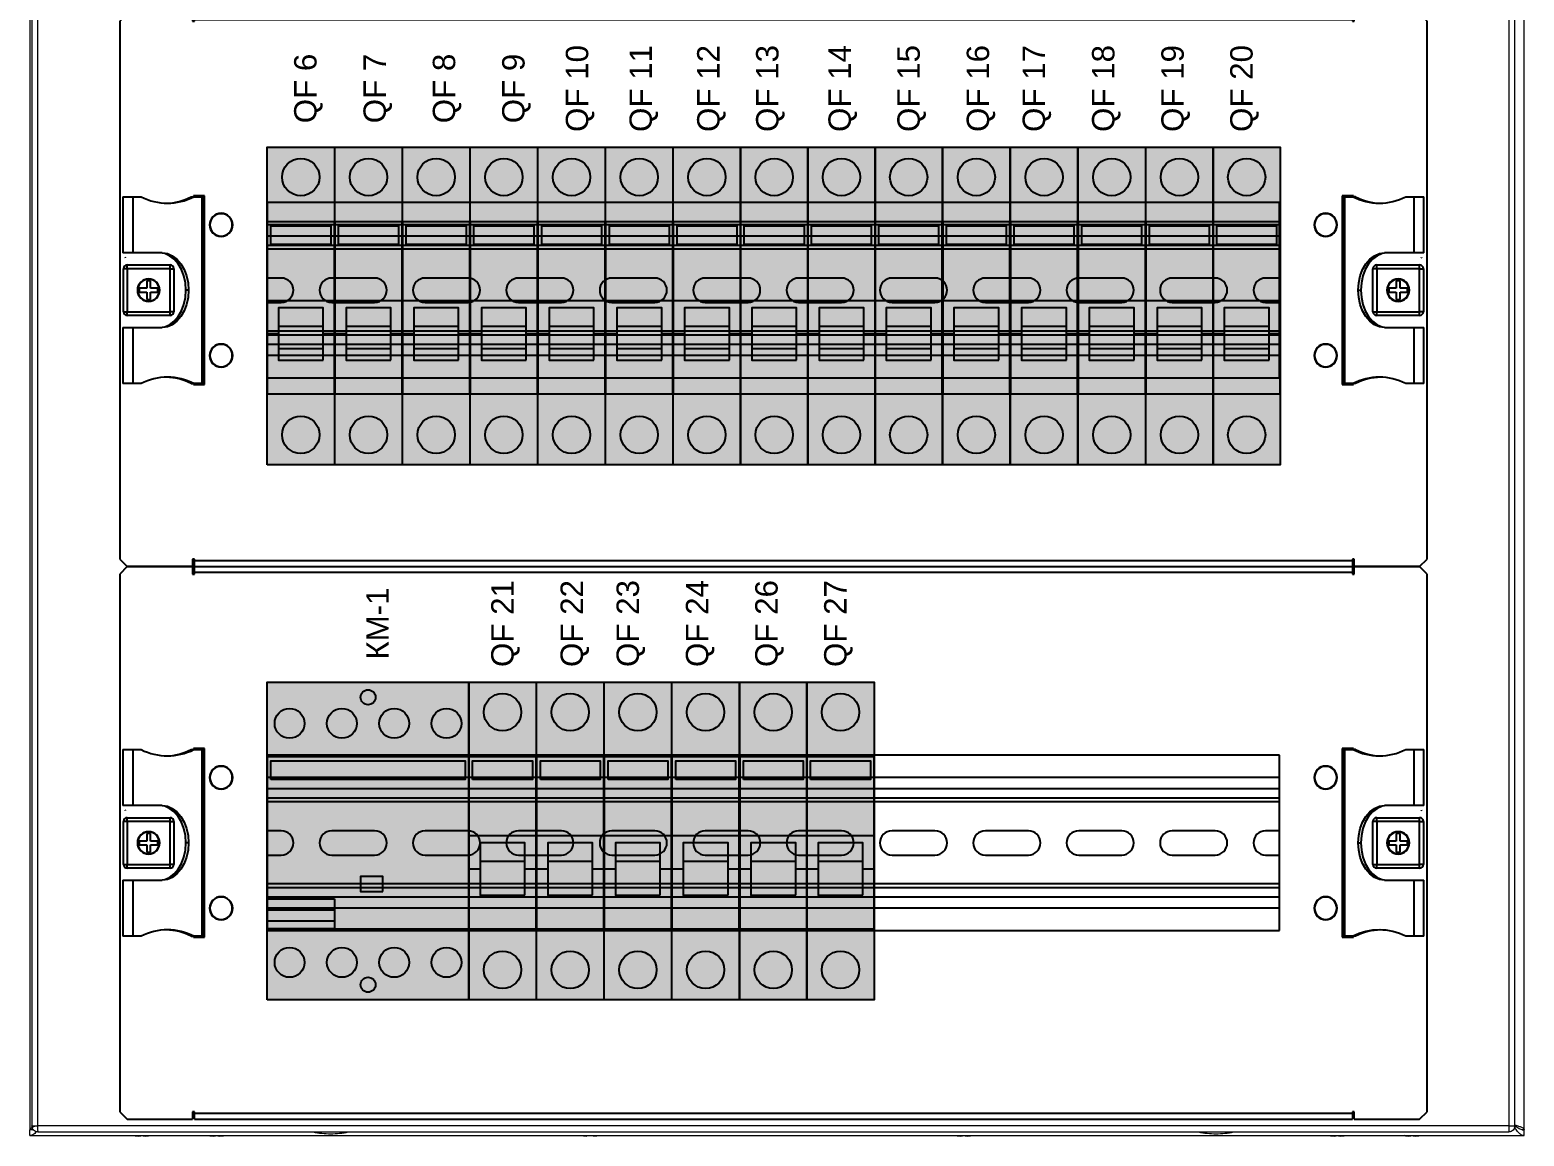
# Model space of a CAD drawing. Header units: millimetres. Extents: x -559267 to 5835, y 0 to 209897.
# Drawn here: x 1472 to 1872, y 3160.1 to 3456.3 of the extents above; entities that cross this region are included whole.
import ezdxf
from ezdxf.enums import TextEntityAlignment as Align

# ---------------------------------------------------------------- set-up
doc = ezdxf.new("R2010")
doc.units = ezdxf.units.MM
doc.linetypes.add('L000000000000000000', pattern=[0])
doc.layers.add('CODEX_LABELS', color=1, linetype='Continuous')
doc.layers.add('devices', color=7, linetype='Continuous')
doc.styles.get("Standard").update_dxf_attribs({"font": 'arial.ttf'})

# ---------------------------------------------------------------- blocks, each defined once
blk = doc.blocks.new('A$C33a7f11e')
at = {"color": 7, "linetype": 'Continuous', "lineweight": 25}
for p, q in [((2, 148), (0, 146)), ((0, 146), (0, 2)), ((19.5, 148), (2, 148)), ((19.5, 148), (19.5, 146)), ((19.5, 146), (20, 146)), ((20, 146.4), (20, 148)), ((20, 148), (330, 148)), ((20, 146), (20, 146.4)), ((330, 146.4), (20, 146.4)), ((330, 148), (330, 146.4)), ((330, 146.4), (330, 146)), ((330, 146), (330.5, 146)), ((330.5, 146), (330.5, 148)), ((348, 148), (330.5, 148)), ((350, 146), (348, 148)), ((350, 2), (350, 146)), ((0.87, 99), (0.87, 84)), ((0.87, 99), (3.6, 99)), ((3.6, 84), (3.6, 99)), ((3.6, 99), (5.73, 99)), ((19.16, 99), (19.87, 99)), ((19.75, 99.25), (19.75, 99)), ((22.75, 99.25), (19.75, 99.25)), ((19.87, 99), (21.99, 99)), ((21.99, 99), (21.99, 49)), ((22.41, 99), (21.99, 99)), ((22.41, 49), (22.41, 99)), ((22.41, 99), (22.75, 99)), ((22.75, 48.75), (22.75, 99.25)), ((39.5, 97.5), (39.5, 50.5)), ((310.5, 97.5), (39.5, 97.5)), ((310.5, 50.5), (310.5, 97.5)), ((327.25, 99.25), (327.25, 48.75)), ((330.25, 99.25), (327.25, 99.25)), ((327.25, 99), (327.59, 99)), ((327.59, 99), (327.59, 49)), ((328.01, 99), (327.59, 99)), ((328.01, 49), (328.01, 99)), ((328.01, 99), (330.13, 99)), ((330.84, 99), (330.13, 99)), ((330.25, 99), (330.25, 99.25)), ((344.27, 99), (346.4, 99)), ((346.4, 99), (349.13, 99)), ((346.4, 99), (346.4, 84)), ((349.13, 84), (349.13, 99)), ((24.17, 91.5), (24.07, 91.5)), ((30.16, 91.5), (30.25, 91.5)), ((310.5, 91.5), (39.5, 91.5)), ((319.84, 91.5), (319.75, 91.5)), ((325.83, 91.5), (325.93, 91.5)), ((310.5, 86), (39.5, 86)), ((3.6, 84), (0.87, 84)), ((1.5, 82.73), (1.46, 82.71)), ((1.5, 82.76), (1.5, 82.73)), ((1.54, 82.71), (1.5, 82.73)), ((2, 79.75), (2, 80.75)), ((2, 80.75), (13.5, 80.75)), ((11.38, 84), (3.6, 84)), ((13.5, 79.75), (13.5, 80.75)), ((13.96, 82.71), (14, 82.73)), ((14, 82.76), (14, 82.73)), ((14, 82.73), (14.04, 82.71)), ((336, 82.73), (335.96, 82.71)), ((336, 82.76), (336, 82.73)), ((336.04, 82.71), (336, 82.73)), ((336.5, 79.75), (336.5, 80.75)), ((336.5, 80.75), (348, 80.75)), ((346.4, 84), (338.62, 84)), ((349.13, 84), (346.4, 84)), ((348, 79.75), (348, 80.75)), ((348.46, 82.71), (348.5, 82.73)), ((348.5, 82.76), (348.5, 82.73)), ((348.5, 82.73), (348.54, 82.71)), ((1, 68.25), (1, 79.75)), ((2, 79.75), (1, 79.75)), ((2, 79.75), (2, 68.25)), ((13.5, 79.75), (2, 79.75)), ((8.25, 76.5), (7.25, 76.5)), ((7.25, 76.5), (7.25, 74.5)), ((8.25, 74.5), (8.25, 76.5)), ((13.5, 79.75), (14.5, 79.75)), ((13.5, 68.25), (13.5, 79.75)), ((14.5, 79.75), (14.5, 68.25)), ((43.25, 77.25), (39.5, 77.25)), ((68.25, 77.25), (56.75, 77.25)), ((93.25, 77.25), (81.75, 77.25)), ((118.25, 77.25), (106.75, 77.25)), ((143.25, 77.25), (131.75, 77.25)), ((168.25, 77.25), (156.75, 77.25)), ((193.25, 77.25), (181.75, 77.25)), ((218.25, 77.25), (206.75, 77.25)), ((243.25, 77.25), (231.75, 77.25)), ((268.25, 77.25), (256.75, 77.25)), ((293.25, 77.25), (281.75, 77.25)), ((310.5, 77.25), (306.75, 77.25)), ((336.5, 79.75), (335.5, 79.75)), ((335.5, 68.25), (335.5, 79.75)), ((336.5, 79.75), (336.5, 68.25)), ((348, 79.75), (336.5, 79.75)), ((342.75, 76.5), (341.75, 76.5)), ((341.75, 76.5), (341.75, 74.5)), ((342.75, 74.5), (342.75, 76.5)), ((348, 68.25), (348, 79.75)), ((348, 79.75), (349, 79.75)), ((349, 79.75), (349, 68.25)), ((7.25, 74.5), (5.25, 74.5)), ((5.25, 74.5), (5.25, 73.5)), ((5.25, 73.5), (7.25, 73.5)), ((7.25, 73.5), (7.25, 71.5)), ((10.25, 74.5), (8.25, 74.5)), ((8.25, 71.5), (8.25, 73.5)), ((8.25, 73.5), (10.25, 73.5)), ((10.25, 73.5), (10.25, 74.5)), ((18.45, 74), (17.75, 74)), ((331.55, 74), (332.25, 74)), ((341.75, 74.5), (339.75, 74.5)), ((339.75, 74.5), (339.75, 73.5)), ((339.75, 73.5), (341.75, 73.5)), ((341.75, 73.5), (341.75, 71.5)), ((344.75, 74.5), (342.75, 74.5)), ((342.75, 71.5), (342.75, 73.5)), ((342.75, 73.5), (344.75, 73.5)), ((344.75, 73.5), (344.75, 74.5)), ((1, 68.25), (2, 68.25)), ((2, 67.25), (2, 68.25)), ((2, 68.25), (13.5, 68.25)), ((7.25, 71.5), (8.25, 71.5)), ((13.5, 67.25), (13.5, 68.25)), ((14.5, 68.25), (13.5, 68.25)), ((39.5, 70.75), (43.25, 70.75)), ((56.75, 70.75), (68.25, 70.75)), ((81.75, 70.75), (93.25, 70.75)), ((106.75, 70.75), (118.25, 70.75)), ((131.75, 70.75), (143.25, 70.75)), ((156.75, 70.75), (168.25, 70.75)), ((181.75, 70.75), (193.25, 70.75)), ((206.75, 70.75), (218.25, 70.75)), ((231.75, 70.75), (243.25, 70.75)), ((256.75, 70.75), (268.25, 70.75)), ((281.75, 70.75), (293.25, 70.75)), ((306.75, 70.75), (310.5, 70.75)), ((335.5, 68.25), (336.5, 68.25)), ((336.5, 67.25), (336.5, 68.25)), ((336.5, 68.25), (348, 68.25)), ((341.75, 71.5), (342.75, 71.5)), ((348, 67.25), (348, 68.25)), ((349, 68.25), (348, 68.25)), ((0.87, 64), (0.87, 49)), ((0.87, 64), (3.6, 64)), ((13.5, 67.25), (2, 67.25)), ((3.6, 49), (3.6, 64)), ((3.6, 64), (11.38, 64)), ((348, 67.25), (336.5, 67.25)), ((338.62, 64), (346.4, 64)), ((346.4, 64), (349.13, 64)), ((346.4, 64), (346.4, 49)), ((349.13, 49), (349.13, 64)), ((310.5, 62), (39.5, 62)), ((24.17, 56.5), (24.07, 56.5)), ((30.16, 56.5), (30.25, 56.5)), ((310.5, 56.5), (39.5, 56.5)), ((319.84, 56.5), (319.75, 56.5)), ((325.83, 56.5), (325.93, 56.5)), ((3.6, 49), (0.87, 49)), ((5.73, 49), (3.6, 49)), ((19.16, 49), (19.87, 49)), ((19.75, 49), (19.75, 48.75)), ((19.75, 48.75), (22.75, 48.75)), ((21.99, 49), (19.87, 49)), ((21.99, 49), (22.41, 49)), ((22.75, 49), (22.41, 49)), ((39.5, 50.5), (310.5, 50.5)), ((327.59, 49), (327.25, 49)), ((327.25, 48.75), (330.25, 48.75)), ((327.59, 49), (328.01, 49)), ((330.13, 49), (328.01, 49)), ((330.84, 49), (330.13, 49)), ((330.25, 48.75), (330.25, 49)), ((346.4, 49), (344.27, 49)), ((349.13, 49), (346.4, 49)), ((0, 2), (2, 0)), ((2, 0), (19.5, 0)), ((20, 2), (19.5, 2)), ((19.5, 2), (19.5, 0)), ((20, 1.6), (20, 2)), ((20, 0), (20, 1.6)), ((20, 1.6), (330, 1.6)), ((20, 0), (330, 0)), ((330.5, 2), (330, 2)), ((330, 2), (330, 1.6)), ((330, 1.6), (330, 0)), ((330.5, 0), (330.5, 2)), ((330.5, 0), (348, 0)), ((348, 0), (350, 2))]:
    blk.add_line(p, q, dxfattribs=at)
at = {"color": 8, "linetype": 'Continuous', "lineweight": 25}
for p, q in [((310.5, 88.5), (39.5, 88.5)), ((310.5, 85), (39.5, 85)), ((310.5, 63), (39.5, 63)), ((310.5, 59.5), (39.5, 59.5))]:
    blk.add_line(p, q, dxfattribs=at)
at = {"color": 7, "linetype": 'Continuous', "lineweight": 25, "flags": 128}
for points in [[(17.75, 74), (17.61, 75.95), (17.21, 77.83), (16.55, 79.56), (15.67, 81.07), (14.6, 82.31), (13.38, 83.24), (12.05, 83.81), (10.67, 84)], [(11.38, 84), (12.76, 83.81), (14.09, 83.24), (15.31, 82.31), (16.38, 81.07), (17.26, 79.56), (17.91, 77.83), (18.32, 75.95), (18.45, 74)], [(331.55, 74), (331.68, 75.95), (332.09, 77.83), (332.74, 79.56), (333.62, 81.07), (334.69, 82.31), (335.91, 83.24), (337.24, 83.81), (338.62, 84)], [(339.33, 84), (337.95, 83.81), (336.62, 83.24), (335.4, 82.31), (334.33, 81.07), (333.45, 79.56), (332.79, 77.83), (332.39, 75.95), (332.25, 74)], [(10.67, 64), (12.05, 64.19), (13.38, 64.76), (14.6, 65.69), (15.67, 66.93), (16.55, 68.44), (17.21, 70.17), (17.61, 72.05), (17.75, 74)], [(18.45, 74), (18.32, 72.05), (17.91, 70.17), (17.26, 68.44), (16.38, 66.93), (15.31, 65.69), (14.09, 64.76), (12.76, 64.19), (11.38, 64)], [(338.62, 64), (337.24, 64.19), (335.91, 64.76), (334.69, 65.69), (333.62, 66.93), (332.74, 68.44), (332.09, 70.17), (331.68, 72.05), (331.55, 74)], [(332.25, 74), (332.39, 72.05), (332.79, 70.17), (333.45, 68.44), (334.33, 66.93), (335.4, 65.69), (336.62, 64.76), (337.95, 64.19), (339.33, 64)]]:
    blk.add_lwpolyline(points, dxfattribs=at)
at = {"color": 7, "linetype": 'Continuous', "lineweight": 25}
for centre, radius, start, end in [((12.8, 112.79), 15.49, 242.8446, 297.1554), ((12, 113.08), 15.8, 271.6184, 296.9703), ((337.28, 113.05), 15.76, 243.0162, 269.7063), ((338, 113.08), 15.8, 243.0298, 268.3816), ((337.12, 113.05), 15.76, 270.2937, 296.9839), ((27.16, 91.5), 3.09, 0, 180), ((27.16, 91.5), 2.99, 0, 180), ((322.84, 91.5), 3.09, 0, 180), ((322.84, 91.5), 2.99, 0, 180), ((27.16, 91.5), 3.09, 180, 0), ((27.16, 91.5), 2.99, 180, 0), ((322.84, 91.5), 3.09, 180, 0), ((322.84, 91.5), 2.99, 180, 0), ((2, 79.75), 1, 90, 180), ((13.5, 79.75), 1, 0, 90), ((336.5, 79.75), 1, 90, 180), ((348, 79.75), 1, 0, 90), ((7.75, 74), 3, 0, 180), ((7.75, 74), 2.9, 0, 180), ((43.25, 74), 3.25, 0, 90), ((56.75, 74), 3.25, 90, 270), ((68.25, 74), 3.25, 0, 90), ((81.75, 74), 3.25, 90, 270), ((93.25, 74), 3.25, 0, 90), ((106.75, 74), 3.25, 90, 270), ((118.25, 74), 3.25, 0, 90), ((131.75, 74), 3.25, 90, 270), ((143.25, 74), 3.25, 0, 90), ((156.75, 74), 3.25, 90, 270), ((168.25, 74), 3.25, 0, 90), ((181.75, 74), 3.25, 90, 270), ((193.25, 74), 3.25, 0, 90), ((206.75, 74), 3.25, 90, 270), ((218.25, 74), 3.25, 0, 90), ((231.75, 74), 3.25, 90, 270), ((243.25, 74), 3.25, 0, 90), ((256.75, 74), 3.25, 90, 270), ((268.25, 74), 3.25, 0, 90), ((281.75, 74), 3.25, 90, 270), ((293.25, 74), 3.25, 0, 90), ((306.75, 74), 3.25, 90, 270), ((342.25, 74), 3, 0, 180), ((342.25, 74), 2.9, 0, 180), ((7.75, 74), 3, 180, 0), ((7.75, 74), 2.9, 180, 0), ((43.25, 74), 3.25, 270, 0), ((68.25, 74), 3.25, 270, 0), ((93.25, 74), 3.25, 270, 0), ((118.25, 74), 3.25, 270, 0), ((143.25, 74), 3.25, 270, 0), ((168.25, 74), 3.25, 270, 0), ((193.25, 74), 3.25, 270, 0), ((218.25, 74), 3.25, 270, 0), ((243.25, 74), 3.25, 270, 0), ((268.25, 74), 3.25, 270, 0), ((293.25, 74), 3.25, 270, 0), ((342.25, 74), 3, 180, 0), ((342.25, 74), 2.9, 180, 0), ((2, 68.25), 1, 180, 270), ((13.5, 68.25), 1, 270, 0), ((336.5, 68.25), 1, 180, 270), ((348, 68.25), 1, 270, 0), ((27.16, 56.5), 3.09, 0, 180), ((27.16, 56.5), 3.09, 180, 0), ((27.16, 56.5), 2.99, 0, 180), ((27.16, 56.5), 2.99, 180, 0), ((322.84, 56.5), 3.09, 0, 180), ((322.84, 56.5), 3.09, 180, 0), ((322.84, 56.5), 2.99, 0, 180), ((322.84, 56.5), 2.99, 180, 0), ((12.88, 34.95), 15.76, 90.2938, 116.9834), ((12, 34.92), 15.8, 63.0301, 88.3813), ((12.72, 34.95), 15.76, 63.0166, 89.7062), ((337.2, 35.21), 15.49, 62.8448, 117.1552), ((338, 34.92), 15.8, 91.6187, 116.9699)]:
    blk.add_arc(centre, radius, start, end, dxfattribs=at)
blk = doc.blocks.new('*U206')
blk.add_blockref('A$C33a7f11e', (-12, 536.23))
blk = doc.blocks.new('S201')
at = {"true_color": 0xffffff}
blk.add_hatch(color=7, dxfattribs=at).paths.add_polyline_path([(0, -19), (0, 66), (18, 66), (18, -19)])
at = {"color": 7, "linetype": 'L000000000000000000'}
for p, q in [((0, 25), (18, 25)), ((15, 18), (3, 18)), ((3, 16), (0, 16)), ((18, 16), (15, 16))]:
    blk.add_line(p, q, dxfattribs=at)
at = {"color": 7, "linetype": 'Continuous'}
for points in [[(0, -19), (0, 66), (18, 66), (18, -19)], [(18, 0), (18, 46), (0, 46), (0, 0)], [(1, 40), (1, 45), (17, 45), (17, 40)]]:
    blk.add_lwpolyline(points, close=True, dxfattribs=at)
at = {"color": 7, "linetype": 'L000000000000000000'}
for points in [[(15, 9), (15, 23), (3, 23), (3, 9)], [(15, 9), (15, 12), (3, 12), (3, 9)]]:
    blk.add_lwpolyline(points, close=True, dxfattribs=at)
at = {"color": 7, "linetype": 'Continuous'}
for centre in [(9, 58), (9, -11)]:
    blk.add_circle(centre, 5, dxfattribs=at)
at = {"color": 1, "linetype": 'Continuous'}
blk.add_solid([(1, 40), (1, 45), (17, 40), (17, 45)], dxfattribs=at)
at = {"color": 7, "linetype": 'L000000000000000000'}
blk.add_solid([(15, 9), (15, 12), (3, 9), (3, 12)], dxfattribs=at)
blk = doc.blocks.new('*U343')
at = {"true_color": 0xffffff}
blk.add_hatch(color=7, dxfattribs=at).paths.add_polyline_path([(0, -19), (0, 66), (54, 66), (54, -19)])
at = {"color": 7, "linetype": 'Continuous'}
for p, q in [((18, 5), (0, 5)), ((18, 2), (0, 2))]:
    blk.add_line(p, q, dxfattribs=at)
for points in [[(0, -19), (0, 66), (54, 66), (54, -19)], [(54, 0), (54, 46), (0, 46), (0, 0)], [(1, 40), (1, 45), (53, 45), (53, 40)], [(31, 10), (31, 14), (25, 14), (25, 10)], [(18, 8), (18, 0), (0, 0), (0, 8)]]:
    blk.add_lwpolyline(points, close=True, dxfattribs=at)
for centre, radius in [((27, 62), 2), ((6, 55), 4), ((20, 55), 4), ((34, 55), 4), ((48, 55), 4), ((6, -9), 4), ((20, -9), 4), ((34, -9), 4), ((48, -9), 4), ((27, -15), 2)]:
    blk.add_circle(centre, radius, dxfattribs=at)
at = {"color": 1, "linetype": 'Continuous'}
blk.add_solid([(1, 40), (1, 45), (53, 40), (53, 45)], dxfattribs=at)

msp = doc.modelspace()

# ---------------------------------------------------------------- linework, layer by layer
at = {"color": 7, "linetype": 'Continuous', "lineweight": 15}
for p, q in [((1471.99, 3758.62), (1471.99, 3161.82)), ((1472.52, 3756.62), (1472.52, 3162.82)), ((1474.12, 3162.82), (1474.12, 3756.62)), ((1867.92, 3756.62), (1867.92, 3162.82)), ((1869.52, 3162.82), (1869.52, 3756.62)), ((1871.99, 3161.82), (1871.99, 3758.62)), ((1472.87, 3161.87), (1471.99, 3161.72)), ((1472.57, 3161.82), (1471.99, 3161.82)), ((1471.99, 3160.22), (1471.99, 3161.72)), ((1471.99, 3160.22), (1871.99, 3160.22)), ((1474.02, 3162.82), (1474.12, 3162.82)), ((1867.92, 3162.82), (1474.12, 3162.82)), ((1474.12, 3161.22), (1867.92, 3161.22)), ((1500.08, 3160.22), (1500.2, 3160.19)), ((1500.2, 3160.19), (1501.11, 3160.09)), ((1501.11, 3160.09), (1501.65, 3160.19)), ((1501.65, 3160.19), (1501.66, 3160.22)), ((1502.33, 3160.22), (1502.33, 3160.19)), ((1502.33, 3160.19), (1502.87, 3160.09)), ((1502.87, 3160.09), (1503.79, 3160.19)), ((1503.79, 3160.19), (1503.91, 3160.22)), ((1520.08, 3160.22), (1520.2, 3160.19)), ((1520.2, 3160.19), (1521.11, 3160.09)), ((1521.11, 3160.09), (1521.65, 3160.19)), ((1521.65, 3160.19), (1521.66, 3160.22)), ((1522.33, 3160.22), (1522.33, 3160.19)), ((1522.33, 3160.19), (1522.87, 3160.09)), ((1522.87, 3160.09), (1523.79, 3160.19)), ((1523.79, 3160.19), (1523.91, 3160.22)), ((1620.08, 3160.22), (1620.2, 3160.19)), ((1620.08, 3160.22), (1620.2, 3160.19)), ((1620.2, 3160.19), (1621.11, 3160.09)), ((1620.2, 3160.19), (1621.11, 3160.09)), ((1622.87, 3160.09), (1623.79, 3160.19)), ((1622.87, 3160.09), (1623.79, 3160.19)), ((1623.79, 3160.19), (1623.91, 3160.22)), ((1623.79, 3160.19), (1623.91, 3160.22)), ((1720.08, 3160.22), (1720.2, 3160.19)), ((1720.2, 3160.19), (1721.11, 3160.09)), ((1721.11, 3160.09), (1721.65, 3160.19)), ((1721.65, 3160.19), (1721.66, 3160.22)), ((1722.33, 3160.22), (1722.33, 3160.19)), ((1722.33, 3160.19), (1722.87, 3160.09)), ((1722.87, 3160.09), (1723.79, 3160.19)), ((1723.79, 3160.19), (1723.91, 3160.22)), ((1820.08, 3160.22), (1820.2, 3160.19)), ((1820.2, 3160.19), (1820.08, 3160.22)), ((1820.2, 3160.19), (1821.11, 3160.09)), ((1821.11, 3160.09), (1821.65, 3160.19)), ((1821.65, 3160.19), (1821.66, 3160.22)), ((1822.33, 3160.22), (1822.33, 3160.19)), ((1822.33, 3160.19), (1822.87, 3160.09)), ((1822.87, 3160.09), (1823.79, 3160.19)), ((1823.79, 3160.19), (1823.91, 3160.22)), ((1840.08, 3160.22), (1840.2, 3160.19)), ((1840.2, 3160.19), (1840.08, 3160.22)), ((1840.2, 3160.19), (1841.11, 3160.09)), ((1841.11, 3160.09), (1841.65, 3160.19)), ((1841.65, 3160.19), (1841.66, 3160.22)), ((1842.33, 3160.22), (1842.33, 3160.19)), ((1842.33, 3160.19), (1842.87, 3160.09)), ((1842.87, 3160.09), (1843.79, 3160.19)), ((1843.79, 3160.19), (1843.91, 3160.22)), ((1868.02, 3162.82), (1867.92, 3162.82)), ((1871.51, 3161.82), (1871.99, 3161.82)), ((1871.99, 3160.22), (1871.99, 3161.72))]:
    msp.add_line(p, q, dxfattribs=at)
for centre, start, end in [((1552.82, 3186.48), 258.6941, 269.3299), ((1552.22, 3186.48), 270.6701, 281.3059), ((1789.82, 3186.48), 258.6941, 269.3299), ((1789.22, 3186.48), 270.6701, 281.3059)]:
    msp.add_arc(centre, 25.77, start, end, dxfattribs=at)
for points, knots in [([(1471.99, 3161.82), (1472.03, 3161.93), (1472.1, 3162.15), (1472.68, 3162.48), (1473.2, 3162.7), (1473.54, 3162.81), (1473.55, 3162.82)], [0, 0, 0, 0, 0.330947, 0.661948, 0.992948, 1, 1, 1, 1]), ([(1473.69, 3161.3), (1473.62, 3161.22), (1473.29, 3160.79), (1472.73, 3160.35), (1472.23, 3160.26), (1471.99, 3160.22)], [0, 0, 0, 0, 0.118009, 0.582832, 1, 1, 1, 1]), ([(1472.52, 3162.82), (1472.54, 3162.82), (1472.59, 3162.82), (1472.93, 3162.82), (1473.42, 3162.82), (1473.82, 3162.82), (1474.02, 3162.82)], [0, 0, 0, 0, 0.249998, 0.499998, 0.749998, 1, 1, 1, 1]), ([(1474.12, 3161.22), (1473.91, 3161.24), (1473.49, 3161.29), (1472.96, 3161.66), (1472.59, 3162.19), (1472.55, 3162.61), (1472.52, 3162.82)], [0, 0, 0, 0, 0.250004, 0.499995, 0.750002, 1, 1, 1, 1]), ([(1474.02, 3162.82), (1474.03, 3162.61), (1474.05, 3162.19), (1474.07, 3161.66), (1474.1, 3161.29), (1474.11, 3161.24), (1474.12, 3161.22)], [0, 0, 0, 0, 0.2499996, 0.500004, 0.7500004, 1, 1, 1, 1]), ([(1867.92, 3161.22), (1867.93, 3161.24), (1867.95, 3161.29), (1867.97, 3161.66), (1868, 3162.19), (1868.01, 3162.61), (1868.02, 3162.82)], [0, 0, 0, 0, 0.25, 0.499996, 0.750001, 1, 1, 1, 1]), ([(1869.52, 3162.82), (1869.5, 3162.61), (1869.45, 3162.19), (1869.08, 3161.66), (1868.55, 3161.29), (1868.13, 3161.24), (1867.92, 3161.22)], [0, 0, 0, 0, 0.249999, 0.500005, 0.749996, 1, 1, 1, 1]), ([(1868.02, 3162.82), (1868.22, 3162.82), (1868.62, 3162.82), (1869.11, 3162.82), (1869.46, 3162.82), (1869.5, 3162.82), (1869.52, 3162.82)], [0, 0, 0, 0, 0.2500015, 0.4999999, 0.7500027, 1, 1, 1, 1]), ([(1871.99, 3160.22), (1871.73, 3160.26), (1871.2, 3160.36), (1870.42, 3161.09), (1869.8, 3161.9), (1869.44, 3162.44), (1869.34, 3162.59)], [0, 0, 0, 0, 0.297065, 0.594431, 0.891799, 1, 1, 1, 1]), ([(1869.51, 3163.12), (1869.69, 3163.07), (1870.21, 3162.9), (1870.98, 3162.63), (1871.66, 3162.3), (1871.96, 3162.02), (1871.99, 3161.87), (1871.99, 3161.82)], [0, 0, 0, 0, 0.126433, 0.380003, 0.633569, 0.887139, 1, 1, 1, 1]), ([(1871.99, 3161.72), (1871.63, 3161.76), (1870.91, 3161.86), (1870.08, 3162.35), (1869.62, 3162.7), (1869.51, 3162.78)], [0, 0, 0, 0, 0.437733, 0.877155, 1, 1, 1, 1]), ([(1869.62, 3162.88), (1869.8, 3162.76), (1870.07, 3162.57), (1870.21, 3162.38), (1870.25, 3162.32)], [0, 0, 0, 0, 0.666951, 1, 1, 1, 1])]:
    msp.add_open_spline(points, degree=3, knots=knots, dxfattribs=at)

# ---------------------------------------------------------------- block references
for p in [(1508.03, 2776.38), (1508.03, 2628.38)]:
    msp.add_blockref('*U206', p)
at = {"layer": 'devices', "linetype": 'Continuous'}
for p in [(1535.52, 3358.89), (1553.64, 3358.89), (1571.76, 3358.89), (1589.88, 3358.89), (1608, 3358.89), (1626.12, 3358.89), (1644.24, 3358.89), (1662.24, 3358.89), (1680.24, 3358.89), (1698.24, 3358.89), (1716.36, 3358.89), (1734.48, 3358.89), (1752.6, 3358.89), (1770.72, 3358.89), (1788.72, 3358.89), (1589.52, 3215.62), (1607.64, 3215.62), (1625.76, 3215.62), (1643.88, 3215.62), (1662, 3215.62), (1680, 3215.62)]:
    msp.add_blockref('S201', p, dxfattribs=at)
at = {"layer": 'devices'}
msp.add_blockref('*U343', (1535.52, 3215.62), dxfattribs=at)

# ---------------------------------------------------------------- texts
at = {"layer": 'CODEX_LABELS', "color": 0}
for s, p in [('QF 14', (1688.76, 3440.62)), ('QF 6', (1545.73, 3440.62)), ('QF 7', (1564.29, 3440.62)), ('QF 8', (1582.85, 3440.62)), ('QF 9', (1601.42, 3440.62)), ('QF 10', (1618.46, 3440.62)), ('QF 11', (1635.51, 3440.62)), ('QF 12', (1653.61, 3440.62)), ('QF 13', (1669.39, 3440.62)), ('QF 15', (1707.21, 3440.62)), ('QF 16', (1725.77, 3440.62)), ('QF 17', (1740.75, 3440.62)), ('QF 18', (1759.32, 3440.62)), ('QF 19', (1777.88, 3440.62)), ('QF 20', (1796.32, 3440.62)), ('QF 21', (1598.49, 3297.35)), ('QF 22', (1617.05, 3297.35)), ('QF 23', (1632.04, 3297.35)), ('QF 24', (1650.6, 3297.35)), ('QF 26', (1669.16, 3297.35)), ('QF 27', (1687.61, 3297.35)), ('КМ-1', (1565.03, 3297.35))]:
    msp.add_text(s, height=6, rotation=90, dxfattribs=at).set_placement(p, align=Align.MIDDLE_CENTER)

doc.saveas('drawing.dxf')
